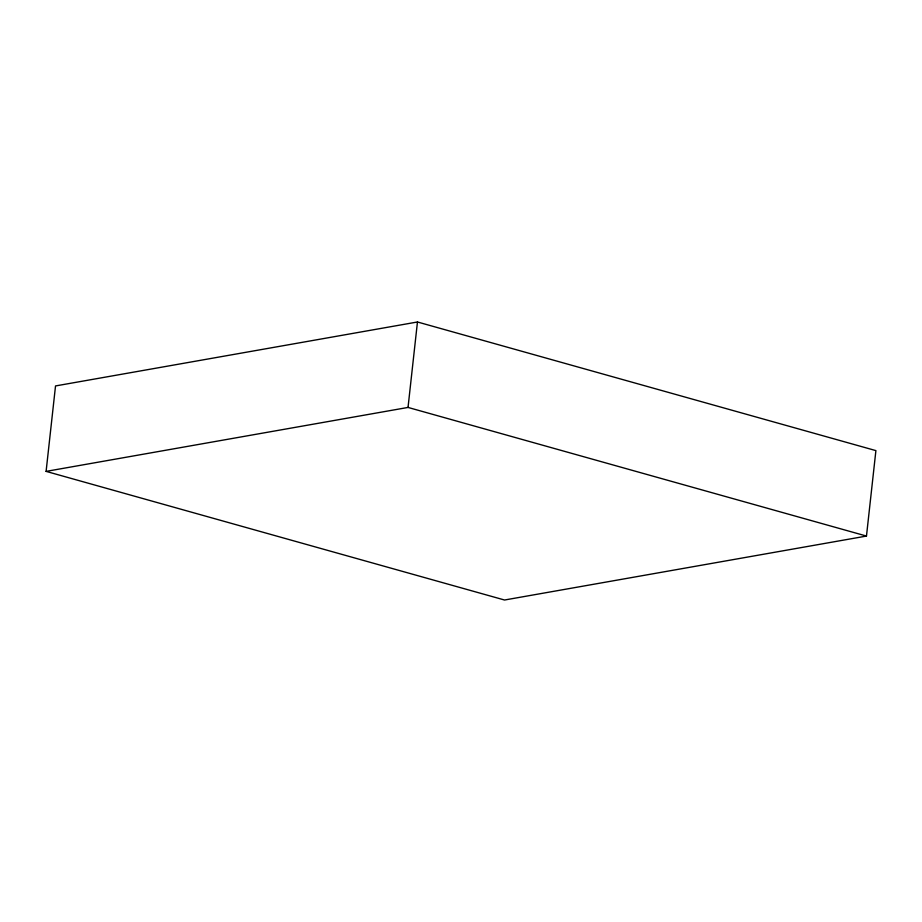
<?xml version="1.0" encoding="UTF-8"?>
<svg xmlns="http://www.w3.org/2000/svg" width="922" height="922" viewBox="0 0 922 922"><rect width="100%" height="100%" fill="white"/><g stroke="black" fill="none" stroke-linecap="round" stroke-linejoin="round"><path stroke-width="1.38" d="M46.1 471.384L55.527 385.938L417.459 321.985L875.9 450.616L866.473 536.062L504.541 600.015L46.1 471.384L408.031 407.432L866.473 536.062M408.031 407.432L417.459 321.985"/></g></svg>
